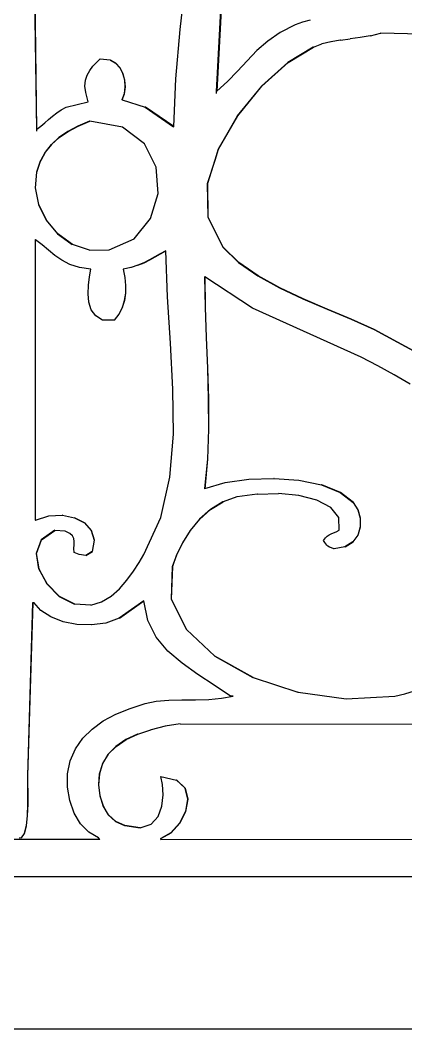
# Model space of a CAD drawing. Header units: inches. Extents: x 3672 to 10975, y -27382 to -746.
# Drawn here: x 4866.19 to 4872.29, y -26998.6 to -26982.65 of the extents above; entities that cross this region are included whole.
import ezdxf

# ---------------------------------------------------------------- set-up
doc = ezdxf.new("R2010")
doc.units = ezdxf.units.IN
doc.header["$LTSCALE"] = 17
doc.header["$MEASUREMENT"] = 0
doc.layers.add('25 BOT BAR', color=12, linetype='Continuous', lineweight=25)

# ---------------------------------------------------------------- blocks, each defined once
blk = doc.blocks.new('A$Ce488fd43')
for p, q in [((9.044, 20.047), (9.126, 14.221)), ((9.13, 14.224), (9.048, 20.047)), ((11.968, 14.823), (12.11, 17.456)), ((12.114, 17.453), (11.973, 14.827)), ((11.397, 15.804), (11.483, 16.599)), ((13.45, 15.95), (13.329, 15.917)), ((11.325, 15.024), (11.397, 15.804)), ((13.213, 15.875), (12.978, 15.756)), ((13.329, 15.917), (13.213, 15.875)), ((12.978, 15.756), (12.781, 15.619)), ((13.927, 15.633), (13.782, 15.607)), ((13.931, 15.633), (13.927, 15.633)), ((13.931, 15.633), (14.081, 15.654)), ((14.085, 15.654), (14.081, 15.654)), ((14.239, 15.676), (14.085, 15.654)), ((14.243, 15.676), (14.239, 15.676)), ((14.399, 15.704), (14.243, 15.676)), ((14.403, 15.704), (14.399, 15.704)), ((14.403, 15.704), (14.562, 15.744)), ((14.562, 15.744), (14.566, 15.744)), ((15.202, 15.726), (14.566, 15.744)), ((12.781, 15.619), (12.609, 15.469)), ((13.5, 15.524), (13.1, 15.282)), ((13.103, 15.282), (13.503, 15.524)), ((13.503, 15.524), (13.5, 15.524)), ((13.503, 15.524), (13.635, 15.573)), ((13.639, 15.573), (13.635, 15.573)), ((13.778, 15.607), (13.639, 15.573)), ((13.782, 15.607), (13.778, 15.607)), ((10.071, 15.28), (10.128, 15.334)), ((10.131, 15.334), (10.128, 15.334)), ((10.291, 15.319), (10.131, 15.334)), ((10.295, 15.319), (10.291, 15.319)), ((10.291, 15.319), (10.375, 15.271)), ((10.379, 15.271), (10.295, 15.319)), ((12.609, 15.469), (12.453, 15.309)), ((9.927, 15.081), (9.967, 15.155)), ((9.967, 15.155), (10.016, 15.221)), ((10.016, 15.221), (10.071, 15.28)), ((10.379, 15.271), (10.375, 15.271)), ((10.375, 15.271), (10.441, 15.198)), ((10.445, 15.198), (10.379, 15.271)), ((10.445, 15.198), (10.441, 15.198)), ((10.441, 15.198), (10.488, 15.106)), ((10.492, 15.106), (10.445, 15.198)), ((12.453, 15.309), (12.301, 15.145)), ((13.1, 15.282), (12.683, 14.907)), ((12.687, 14.907), (13.103, 15.282)), ((13.103, 15.282), (13.1, 15.282)), ((9.891, 14.908), (9.9, 14.999)), ((9.9, 14.999), (9.927, 15.081)), ((10.492, 15.106), (10.488, 15.106)), ((10.488, 15.106), (10.516, 15.002)), ((10.52, 15.002), (10.492, 15.106)), ((10.52, 15.002), (10.516, 15.002)), ((10.516, 15.002), (10.524, 14.894)), ((10.527, 14.894), (10.52, 15.002)), ((11.293, 14.268), (11.325, 15.024)), ((12.301, 15.145), (12.143, 14.981)), ((9.903, 14.807), (9.891, 14.908)), ((10.524, 14.894), (10.51, 14.787)), ((10.514, 14.787), (10.527, 14.894)), ((10.527, 14.894), (10.524, 14.894)), ((12.143, 14.981), (11.973, 14.827)), ((12.683, 14.907), (12.3, 14.438)), ((12.303, 14.438), (12.687, 14.907)), ((12.687, 14.907), (12.683, 14.907)), ((9.944, 14.66), (9.903, 14.807)), ((10.51, 14.787), (10.475, 14.69)), ((10.479, 14.69), (10.475, 14.69)), ((10.479, 14.69), (10.514, 14.787)), ((10.479, 14.69), (10.843, 14.573)), ((10.514, 14.787), (10.51, 14.787)), ((11.968, 14.823), (11.967, 14.821)), ((11.967, 14.821), (11.967, 14.792)), ((11.968, 14.821), (11.967, 14.821)), ((11.973, 14.827), (11.968, 14.823)), ((9.444, 14.484), (9.515, 14.531)), ((9.515, 14.531), (9.596, 14.573)), ((9.596, 14.573), (9.944, 14.66)), ((10.847, 14.573), (10.843, 14.573)), ((10.843, 14.573), (11.292, 14.265)), ((11.293, 14.268), (10.847, 14.573)), ((9.257, 14.325), (9.317, 14.379)), ((9.317, 14.379), (9.379, 14.432)), ((9.379, 14.432), (9.444, 14.484)), ((12.3, 14.438), (11.997, 13.911)), ((12.001, 13.911), (12.303, 14.438)), ((12.303, 14.438), (12.3, 14.438)), ((9.126, 14.221), (9.13, 14.224)), ((9.126, 14.221), (9.126, 14.192)), ((9.13, 14.224), (9.194, 14.271)), ((9.194, 14.271), (9.257, 14.325)), ((9.78, 14.272), (9.619, 14.187)), ((9.623, 14.187), (9.784, 14.272)), ((9.964, 14.353), (9.78, 14.272)), ((9.784, 14.272), (9.78, 14.272)), ((9.784, 14.272), (9.967, 14.353)), ((9.967, 14.353), (9.964, 14.353)), ((10.482, 14.258), (9.967, 14.353)), ((10.831, 13.995), (10.482, 14.258)), ((11.292, 14.265), (11.293, 14.268)), ((9.479, 14.093), (9.36, 13.986)), ((9.364, 13.986), (9.483, 14.093)), ((9.619, 14.187), (9.479, 14.093)), ((9.483, 14.093), (9.479, 14.093)), ((9.483, 14.093), (9.623, 14.187)), ((9.623, 14.187), (9.619, 14.187)), ((9.36, 13.986), (9.262, 13.863)), ((9.266, 13.863), (9.364, 13.986)), ((9.364, 13.986), (9.36, 13.986)), ((11.018, 13.624), (10.831, 13.995)), ((11.997, 13.911), (11.943, 13.737)), ((11.947, 13.737), (12.001, 13.911)), ((12.001, 13.911), (11.997, 13.911)), ((9.184, 13.718), (9.126, 13.548)), ((9.13, 13.548), (9.188, 13.718)), ((9.194, 13.737), (9.184, 13.718)), ((9.188, 13.718), (9.184, 13.718)), ((9.188, 13.718), (9.198, 13.737)), ((9.262, 13.863), (9.194, 13.737)), ((9.194, 13.737), (9.198, 13.737)), ((9.198, 13.737), (9.266, 13.863)), ((9.266, 13.863), (9.262, 13.863)), ((11.943, 13.737), (11.826, 13.365)), ((11.829, 13.365), (11.947, 13.737)), ((11.943, 13.737), (11.947, 13.737)), ((11.048, 13.209), (11.018, 13.624)), ((9.126, 13.548), (9.105, 13.298)), ((9.109, 13.298), (9.13, 13.548)), ((9.13, 13.548), (9.126, 13.548)), ((9.109, 13.298), (9.105, 13.298)), ((9.105, 13.298), (9.158, 13.037)), ((9.162, 13.037), (9.109, 13.298)), ((11.826, 13.365), (11.833, 12.836)), ((11.829, 13.365), (11.826, 13.365)), ((11.837, 12.836), (11.829, 13.365)), ((10.929, 12.812), (11.048, 13.209)), ((9.162, 13.037), (9.158, 13.037)), ((9.158, 13.037), (9.279, 12.788)), ((9.283, 12.788), (9.162, 13.037)), ((9.283, 12.788), (9.279, 12.788)), ((9.279, 12.788), (9.459, 12.57)), ((9.463, 12.57), (9.283, 12.788)), ((10.668, 12.494), (10.929, 12.812)), ((11.833, 12.836), (12.069, 12.362)), ((11.837, 12.836), (11.833, 12.836)), ((12.073, 12.362), (11.837, 12.836)), ((9.106, 12.479), (9.106, 8.044)), ((9.11, 12.476), (9.106, 12.479)), ((9.11, 8.045), (9.11, 12.476)), ((9.212, 12.397), (9.11, 12.476)), ((9.459, 12.57), (9.69, 12.405)), ((9.463, 12.57), (9.459, 12.57)), ((9.694, 12.405), (9.463, 12.57)), ((10.271, 12.318), (10.668, 12.494)), ((9.312, 12.312), (9.212, 12.397)), ((9.414, 12.229), (9.312, 12.312)), ((9.694, 12.405), (9.69, 12.405)), ((9.963, 12.314), (9.694, 12.405)), ((9.963, 12.314), (10.271, 12.318)), ((11.17, 12.304), (11.081, 12.254)), ((11.085, 12.254), (11.17, 12.301)), ((11.17, 12.301), (11.17, 12.304)), ((11.194, 11.577), (11.17, 12.301)), ((12.073, 12.362), (12.069, 12.362)), ((12.069, 12.362), (12.32, 12.119)), ((12.324, 12.119), (12.073, 12.362)), ((9.524, 12.153), (9.414, 12.229)), ((9.651, 12.088), (9.524, 12.153)), ((10.91, 12.158), (10.821, 12.114)), ((10.825, 12.114), (10.914, 12.158)), ((10.996, 12.205), (10.91, 12.158)), ((10.914, 12.158), (10.91, 12.158)), ((10.914, 12.158), (10.999, 12.205)), ((11.081, 12.254), (10.996, 12.205)), ((10.999, 12.205), (10.996, 12.205)), ((10.999, 12.205), (11.085, 12.254)), ((11.085, 12.254), (11.081, 12.254)), ((9.802, 12.039), (9.651, 12.088)), ((9.984, 12.011), (9.802, 12.039)), ((9.964, 11.891), (9.984, 12.011)), ((10.495, 12.011), (10.521, 11.88)), ((10.499, 12.011), (10.495, 12.011)), ((10.617, 12.039), (10.499, 12.011)), ((10.525, 11.88), (10.499, 12.011)), ((10.621, 12.039), (10.617, 12.039)), ((10.724, 12.074), (10.621, 12.039)), ((10.821, 12.114), (10.724, 12.074)), ((10.728, 12.074), (10.724, 12.074)), ((10.728, 12.074), (10.825, 12.114)), ((10.825, 12.114), (10.821, 12.114)), ((12.32, 12.119), (12.624, 11.906)), ((12.324, 12.119), (12.32, 12.119)), ((12.628, 11.906), (12.324, 12.119)), ((9.947, 11.759), (9.964, 11.891)), ((10.525, 11.88), (10.521, 11.88)), ((10.521, 11.88), (10.533, 11.753)), ((10.537, 11.753), (10.525, 11.88)), ((11.783, 11.894), (11.791, 11.414)), ((11.787, 11.891), (11.783, 11.894)), ((11.794, 11.414), (11.787, 11.891)), ((12.539, 11.396), (11.787, 11.891)), ((12.624, 11.906), (12.968, 11.717)), ((12.628, 11.906), (12.624, 11.906)), ((12.972, 11.717), (12.628, 11.906)), ((9.942, 11.622), (9.947, 11.759)), ((10.533, 11.753), (10.531, 11.632)), ((10.537, 11.753), (10.533, 11.753)), ((10.535, 11.632), (10.537, 11.753)), ((12.968, 11.717), (13.337, 11.545)), ((12.972, 11.717), (12.968, 11.717)), ((13.341, 11.545), (12.972, 11.717)), ((9.954, 11.49), (9.942, 11.622)), ((9.991, 11.371), (9.954, 11.49)), ((10.514, 11.516), (10.479, 11.406)), ((10.483, 11.406), (10.518, 11.516)), ((10.531, 11.632), (10.514, 11.516)), ((10.518, 11.516), (10.514, 11.516)), ((10.518, 11.516), (10.535, 11.632)), ((10.535, 11.632), (10.531, 11.632)), ((11.241, 10.844), (11.194, 11.577)), ((13.341, 11.545), (13.337, 11.545)), ((13.337, 11.545), (13.718, 11.382)), ((13.722, 11.382), (13.341, 11.545)), ((10.06, 11.273), (9.991, 11.371)), ((10.479, 11.406), (10.425, 11.302)), ((10.429, 11.302), (10.483, 11.406)), ((10.483, 11.406), (10.479, 11.406)), ((11.791, 11.414), (11.808, 10.93)), ((11.794, 11.414), (11.791, 11.414)), ((11.812, 10.93), (11.794, 11.414)), ((14.256, 10.62), (12.539, 11.396)), ((13.718, 11.382), (14.097, 11.222)), ((13.722, 11.382), (13.718, 11.382)), ((14.101, 11.222), (13.722, 11.382)), ((10.168, 11.206), (10.06, 11.273)), ((10.352, 11.206), (10.168, 11.206)), ((10.425, 11.302), (10.352, 11.206)), ((10.356, 11.206), (10.352, 11.206)), ((10.356, 11.206), (10.429, 11.302)), ((10.429, 11.302), (10.425, 11.302)), ((14.101, 11.222), (14.097, 11.222)), ((14.097, 11.222), (14.46, 11.059)), ((14.464, 11.059), (14.101, 11.222)), ((14.46, 11.059), (16.075, 10.181)), ((14.464, 11.059), (14.46, 11.059)), ((16.075, 10.183), (14.464, 11.059)), ((11.808, 10.93), (11.827, 10.445)), ((11.812, 10.93), (11.808, 10.93)), ((11.831, 10.445), (11.812, 10.93)), ((11.282, 10.116), (11.241, 10.844)), ((14.519, 10.483), (14.256, 10.62)), ((11.827, 10.445), (11.842, 9.961)), ((11.831, 10.445), (11.827, 10.445)), ((11.846, 9.961), (11.831, 10.445)), ((14.778, 10.341), (14.519, 10.483)), ((15.032, 10.196), (14.778, 10.341)), ((11.289, 9.405), (11.282, 10.116)), ((11.842, 9.961), (11.844, 9.481)), ((11.846, 9.961), (11.842, 9.961)), ((11.848, 9.481), (11.846, 9.961)), ((11.844, 9.481), (11.827, 9.007)), ((11.831, 9.007), (11.848, 9.481)), ((11.848, 9.481), (11.844, 9.481)), ((11.234, 8.725), (11.289, 9.405)), ((11.827, 9.007), (11.783, 8.541)), ((11.787, 8.543), (11.831, 9.007)), ((11.831, 9.007), (11.827, 9.007)), ((11.088, 8.086), (11.234, 8.725)), ((11.787, 8.543), (12.106, 8.637)), ((12.106, 8.637), (12.481, 8.692)), ((12.481, 8.692), (12.878, 8.704)), ((12.882, 8.704), (12.878, 8.704)), ((12.882, 8.704), (13.27, 8.674)), ((13.274, 8.674), (13.27, 8.674)), ((13.274, 8.674), (13.629, 8.601)), ((11.783, 8.541), (11.787, 8.543)), ((12.613, 8.455), (12.298, 8.41)), ((12.617, 8.455), (12.613, 8.455)), ((12.617, 8.455), (12.948, 8.463)), ((13.272, 8.431), (12.948, 8.463)), ((13.629, 8.601), (13.926, 8.483)), ((13.633, 8.601), (13.629, 8.601)), ((13.93, 8.483), (13.633, 8.601)), ((13.926, 8.483), (14.133, 8.322)), ((13.93, 8.483), (13.926, 8.483)), ((14.137, 8.322), (13.93, 8.483)), ((12.071, 8.334), (11.873, 8.212)), ((11.877, 8.212), (12.075, 8.334)), ((12.075, 8.334), (12.071, 8.334)), ((12.294, 8.41), (12.075, 8.334)), ((12.298, 8.41), (12.294, 8.41)), ((13.556, 8.359), (13.272, 8.431)), ((13.775, 8.244), (13.556, 8.359)), ((14.133, 8.322), (14.204, 8.206)), ((14.137, 8.322), (14.133, 8.322)), ((14.208, 8.206), (14.137, 8.322)), ((11.873, 8.212), (11.701, 8.057)), ((11.705, 8.057), (11.877, 8.212)), ((11.877, 8.212), (11.873, 8.212)), ((13.902, 8.086), (13.775, 8.244)), ((14.204, 8.206), (14.242, 8.073)), ((14.208, 8.206), (14.204, 8.206)), ((14.246, 8.073), (14.208, 8.206)), ((9.106, 8.044), (9.11, 8.045)), ((9.11, 8.045), (9.322, 8.11)), ((9.322, 8.11), (9.533, 8.121)), ((9.537, 8.121), (9.533, 8.121)), ((9.537, 8.121), (9.724, 8.082)), ((9.728, 8.082), (9.724, 8.082)), ((9.724, 8.082), (9.882, 7.999)), ((9.886, 7.999), (9.728, 8.082)), ((9.882, 7.999), (9.99, 7.878)), ((9.886, 7.999), (9.882, 7.999)), ((9.994, 7.878), (9.886, 7.999)), ((10.822, 7.502), (11.088, 8.086)), ((11.701, 8.057), (11.554, 7.878)), ((11.558, 7.878), (11.705, 8.057)), ((11.705, 8.057), (11.701, 8.057)), ((13.908, 7.883), (13.902, 8.086)), ((14.242, 8.073), (14.243, 7.937)), ((14.246, 8.073), (14.242, 8.073)), ((14.247, 7.937), (14.246, 8.073)), ((9.412, 7.883), (9.198, 7.731)), ((9.202, 7.731), (9.416, 7.882)), ((9.416, 7.882), (9.412, 7.883)), ((9.576, 7.868), (9.416, 7.882)), ((9.65, 7.835), (9.576, 7.868)), ((9.695, 7.797), (9.65, 7.835)), ((9.99, 7.878), (10.036, 7.725)), ((9.994, 7.878), (9.99, 7.878)), ((10.04, 7.725), (9.994, 7.878)), ((11.554, 7.878), (11.434, 7.687)), ((11.438, 7.687), (11.558, 7.878)), ((11.558, 7.878), (11.554, 7.878)), ((13.75, 7.811), (13.782, 7.827)), ((13.782, 7.827), (13.819, 7.841)), ((13.819, 7.841), (13.86, 7.859)), ((13.86, 7.859), (13.908, 7.883)), ((14.21, 7.824), (14.206, 7.808)), ((14.209, 7.808), (14.215, 7.825)), ((14.243, 7.937), (14.21, 7.824)), ((14.21, 7.824), (14.215, 7.825)), ((14.215, 7.825), (14.247, 7.937)), ((14.247, 7.937), (14.243, 7.937)), ((9.198, 7.731), (9.122, 7.517)), ((9.126, 7.517), (9.202, 7.731)), ((9.202, 7.731), (9.198, 7.731)), ((9.716, 7.754), (9.695, 7.797)), ((9.722, 7.705), (9.716, 7.754)), ((9.719, 7.652), (9.722, 7.705)), ((10.036, 7.725), (10.005, 7.546)), ((10.009, 7.546), (10.04, 7.725)), ((10.04, 7.725), (10.036, 7.725)), ((11.434, 7.687), (11.34, 7.495)), ((11.343, 7.495), (11.438, 7.687)), ((11.438, 7.687), (11.434, 7.687)), ((13.663, 7.722), (13.691, 7.762)), ((13.681, 7.691), (13.663, 7.722)), ((13.697, 7.667), (13.681, 7.691)), ((13.691, 7.762), (13.72, 7.791)), ((13.713, 7.648), (13.697, 7.667)), ((13.72, 7.791), (13.75, 7.811)), ((14.125, 7.699), (14, 7.622)), ((14.004, 7.622), (14.129, 7.699)), ((14.206, 7.808), (14.125, 7.699)), ((14.129, 7.699), (14.125, 7.699)), ((14.129, 7.699), (14.209, 7.808)), ((14.209, 7.808), (14.206, 7.808)), ((9.122, 7.517), (9.16, 7.275)), ((9.126, 7.517), (9.122, 7.517)), ((9.164, 7.275), (9.126, 7.517)), ((9.716, 7.594), (9.719, 7.652)), ((9.719, 7.531), (9.716, 7.594)), ((9.801, 7.502), (9.719, 7.531)), ((9.903, 7.487), (9.801, 7.502)), ((10.005, 7.546), (9.903, 7.487)), ((9.907, 7.487), (10.009, 7.546)), ((10.009, 7.546), (10.005, 7.546)), ((10.746, 7.376), (10.822, 7.502)), ((13.732, 7.632), (13.713, 7.648)), ((13.756, 7.618), (13.732, 7.632)), ((13.786, 7.604), (13.756, 7.618)), ((13.827, 7.59), (13.786, 7.604)), ((13.83, 7.59), (13.827, 7.59)), ((13.829, 7.59), (13.83, 7.59)), ((14, 7.622), (13.83, 7.59)), ((14.004, 7.622), (14, 7.622)), ((9.907, 7.487), (9.903, 7.487)), ((10.657, 7.237), (10.746, 7.376)), ((11.34, 7.495), (11.272, 7.312)), ((11.276, 7.312), (11.343, 7.495)), ((11.343, 7.495), (11.34, 7.495)), ((9.164, 7.275), (9.16, 7.275)), ((9.16, 7.275), (9.289, 7.037)), ((9.293, 7.037), (9.164, 7.275)), ((10.555, 7.095), (10.657, 7.237)), ((11.272, 7.312), (11.254, 6.795)), ((11.258, 6.795), (11.276, 7.312)), ((11.276, 7.312), (11.272, 7.312)), ((9.289, 7.037), (9.485, 6.839)), ((9.293, 7.037), (9.289, 7.037)), ((9.489, 6.839), (9.293, 7.037)), ((10.438, 6.96), (10.555, 7.095)), ((10.305, 6.842), (10.438, 6.96)), ((9.065, 6.741), (8.983, 4.003)), ((8.987, 4.003), (9.069, 6.741)), ((9.069, 6.741), (9.065, 6.741)), ((9.069, 6.741), (9.085, 6.741)), ((9.194, 6.615), (9.085, 6.741)), ((9.489, 6.839), (9.485, 6.839)), ((9.485, 6.839), (9.725, 6.714)), ((9.729, 6.714), (9.489, 6.839)), ((9.729, 6.714), (9.725, 6.714)), ((9.984, 6.697), (9.729, 6.714)), ((9.984, 6.697), (10.154, 6.751)), ((10.154, 6.751), (10.305, 6.842)), ((10.822, 6.77), (10.434, 6.492)), ((10.438, 6.492), (10.823, 6.768)), ((10.823, 6.768), (10.822, 6.77)), ((10.886, 6.457), (10.823, 6.768)), ((11.254, 6.795), (11.495, 6.315)), ((11.258, 6.795), (11.254, 6.795)), ((11.498, 6.315), (11.258, 6.795)), ((9.352, 6.513), (9.194, 6.615)), ((9.545, 6.438), (9.352, 6.513)), ((9.763, 6.395), (9.545, 6.438)), ((9.991, 6.386), (9.763, 6.395)), ((9.995, 6.386), (9.991, 6.386)), ((10.219, 6.417), (9.995, 6.386)), ((10.223, 6.417), (10.219, 6.417)), ((10.434, 6.492), (10.223, 6.417)), ((10.438, 6.492), (10.434, 6.492)), ((11.017, 6.195), (10.886, 6.457)), ((11.495, 6.315), (11.942, 5.894)), ((11.498, 6.315), (11.495, 6.315)), ((11.946, 5.894), (11.498, 6.315)), ((11.202, 5.973), (11.017, 6.195)), ((11.426, 5.78), (11.202, 5.973)), ((11.675, 5.604), (11.426, 5.78)), ((11.942, 5.894), (12.546, 5.556)), ((11.946, 5.894), (11.942, 5.894)), ((12.55, 5.556), (11.946, 5.894)), ((11.935, 5.436), (11.675, 5.604)), ((12.192, 5.262), (11.935, 5.436)), ((12.55, 5.556), (12.546, 5.556)), ((12.55, 5.556), (13.255, 5.322)), ((13.259, 5.322), (13.255, 5.322)), ((13.259, 5.322), (14.019, 5.217)), ((14.787, 5.262), (14.946, 5.298)), ((14.946, 5.298), (15.099, 5.347)), ((10.603, 5.068), (10.843, 5.145)), ((10.843, 5.145), (11.018, 5.179)), ((11.018, 5.179), (11.214, 5.196)), ((11.214, 5.196), (11.423, 5.202)), ((11.423, 5.202), (11.636, 5.204)), ((11.636, 5.204), (11.847, 5.21)), ((11.847, 5.21), (12.049, 5.227)), ((12.049, 5.227), (12.232, 5.262)), ((12.232, 5.262), (12.192, 5.262)), ((14.019, 5.217), (14.787, 5.262)), ((10.18, 4.868), (10.381, 4.976)), ((10.381, 4.976), (10.603, 5.068)), ((10.004, 4.741), (10.18, 4.868)), ((11.395, 4.823), (11.16, 4.784)), ((11.395, 4.823), (20.182, 4.808)), ((9.856, 4.594), (10.004, 4.741)), ((10.723, 4.66), (10.538, 4.573)), ((10.542, 4.573), (10.727, 4.66)), ((10.727, 4.66), (10.723, 4.66)), ((10.727, 4.66), (10.931, 4.73)), ((10.935, 4.73), (10.931, 4.73)), ((11.156, 4.784), (10.935, 4.73)), ((11.16, 4.784), (11.156, 4.784)), ((9.739, 4.427), (9.856, 4.594)), ((10.381, 4.467), (10.256, 4.341)), ((10.26, 4.341), (10.385, 4.467)), ((10.538, 4.573), (10.381, 4.467)), ((10.385, 4.467), (10.381, 4.467)), ((10.385, 4.467), (10.542, 4.573)), ((10.542, 4.573), (10.538, 4.573)), ((9.657, 4.237), (9.739, 4.427)), ((10.256, 4.341), (10.168, 4.194)), ((10.172, 4.194), (10.26, 4.341)), ((10.26, 4.341), (10.256, 4.341)), ((9.616, 4.033), (9.657, 4.237)), ((10.168, 4.194), (10.119, 4.03)), ((10.123, 4.03), (10.172, 4.194)), ((10.172, 4.194), (10.168, 4.194)), ((8.983, 4.003), (8.984, 3.889)), ((8.987, 4.003), (8.983, 4.003)), ((8.988, 3.889), (8.987, 4.003)), ((9.614, 3.819), (9.616, 4.033)), ((10.119, 4.03), (10.105, 3.857)), ((10.109, 3.857), (10.123, 4.03)), ((10.123, 4.03), (10.119, 4.03)), ((11.092, 3.989), (11.088, 3.989)), ((11.116, 3.863), (11.088, 3.989)), ((11.092, 3.989), (11.092, 3.988)), ((11.092, 3.989), (11.337, 3.932)), ((8.988, 3.889), (8.984, 3.889)), ((8.984, 3.889), (8.986, 3.733)), ((8.99, 3.733), (8.988, 3.889)), ((10.109, 3.857), (10.105, 3.857)), ((10.105, 3.857), (10.125, 3.685)), ((10.129, 3.685), (10.109, 3.857)), ((11.127, 3.699), (11.116, 3.863)), ((11.337, 3.932), (11.473, 3.804)), ((11.341, 3.932), (11.337, 3.932)), ((11.477, 3.804), (11.341, 3.932)), ((8.986, 3.733), (8.986, 3.554)), ((8.99, 3.733), (8.986, 3.733)), ((8.99, 3.554), (8.99, 3.733)), ((9.649, 3.609), (9.614, 3.819)), ((10.129, 3.685), (10.125, 3.685)), ((10.125, 3.685), (10.177, 3.525)), ((10.181, 3.525), (10.129, 3.685)), ((11.108, 3.522), (11.127, 3.699)), ((11.473, 3.804), (11.515, 3.63)), ((11.477, 3.804), (11.473, 3.804)), ((11.519, 3.63), (11.477, 3.804)), ((8.986, 3.554), (8.978, 3.374)), ((8.982, 3.374), (8.99, 3.554)), ((8.99, 3.554), (8.986, 3.554)), ((9.719, 3.412), (9.649, 3.609)), ((10.181, 3.525), (10.177, 3.525)), ((10.177, 3.525), (10.26, 3.386)), ((10.264, 3.386), (10.181, 3.525)), ((11.048, 3.358), (11.108, 3.522)), ((11.515, 3.63), (11.479, 3.437)), ((11.483, 3.437), (11.519, 3.63)), ((11.519, 3.63), (11.515, 3.63)), ((8.978, 3.374), (8.961, 3.212)), ((8.965, 3.212), (8.982, 3.374)), ((8.982, 3.374), (8.978, 3.374)), ((9.82, 3.242), (9.719, 3.412)), ((10.264, 3.386), (10.26, 3.386)), ((10.26, 3.386), (10.373, 3.279)), ((10.377, 3.279), (10.264, 3.386)), ((10.938, 3.234), (11.048, 3.358)), ((11.479, 3.437), (11.385, 3.251)), ((11.389, 3.251), (11.483, 3.437)), ((11.483, 3.437), (11.479, 3.437)), ((8.961, 3.212), (8.93, 3.088)), ((8.934, 3.088), (8.965, 3.212)), ((8.965, 3.212), (8.961, 3.212)), ((9.95, 3.108), (9.82, 3.242)), ((10.377, 3.279), (10.373, 3.279)), ((10.373, 3.279), (10.516, 3.213)), ((10.52, 3.213), (10.377, 3.279)), ((10.52, 3.213), (10.516, 3.213)), ((10.765, 3.177), (10.52, 3.213)), ((10.52, 3.213), (10.764, 3.177)), ((10.765, 3.177), (10.938, 3.234)), ((11.385, 3.251), (11.248, 3.099)), ((11.252, 3.099), (11.389, 3.251)), ((11.389, 3.251), (11.385, 3.251)), ((8.93, 3.088), (8.881, 3.022)), ((8.885, 3.022), (8.934, 3.088)), ((8.934, 3.088), (8.93, 3.088)), ((10.107, 3.022), (9.95, 3.108)), ((10.764, 3.177), (10.765, 3.177)), ((11.248, 3.099), (11.088, 3.008)), ((11.092, 3.008), (11.252, 3.099)), ((11.252, 3.099), (11.248, 3.099)), ((10.128, 2.993), (6.666, 2.993)), ((8.881, 3.022), (8.852, 3.014)), ((8.885, 3.022), (8.881, 3.022)), ((10.128, 2.993), (10.107, 3.022)), ((11.092, 3.008), (11.088, 3.008)), ((11.088, 3.008), (11.088, 2.993)), ((11.088, 2.993), (11.092, 2.993)), ((11.092, 2.993), (11.092, 3.008)), ((11.092, 2.993), (26.129, 3.008)), ((0.821, 2.408), (28.377, 2.408)), ((0, 0), (58.463, 0))]:
    blk.add_line(p, q)

msp = doc.modelspace()

# ---------------------------------------------------------------- block references
at = {"layer": '25 BOT BAR'}
msp.add_blockref('A$Ce488fd43', (4857.327, -26998.596), dxfattribs=at)

doc.saveas('drawing.dxf')
